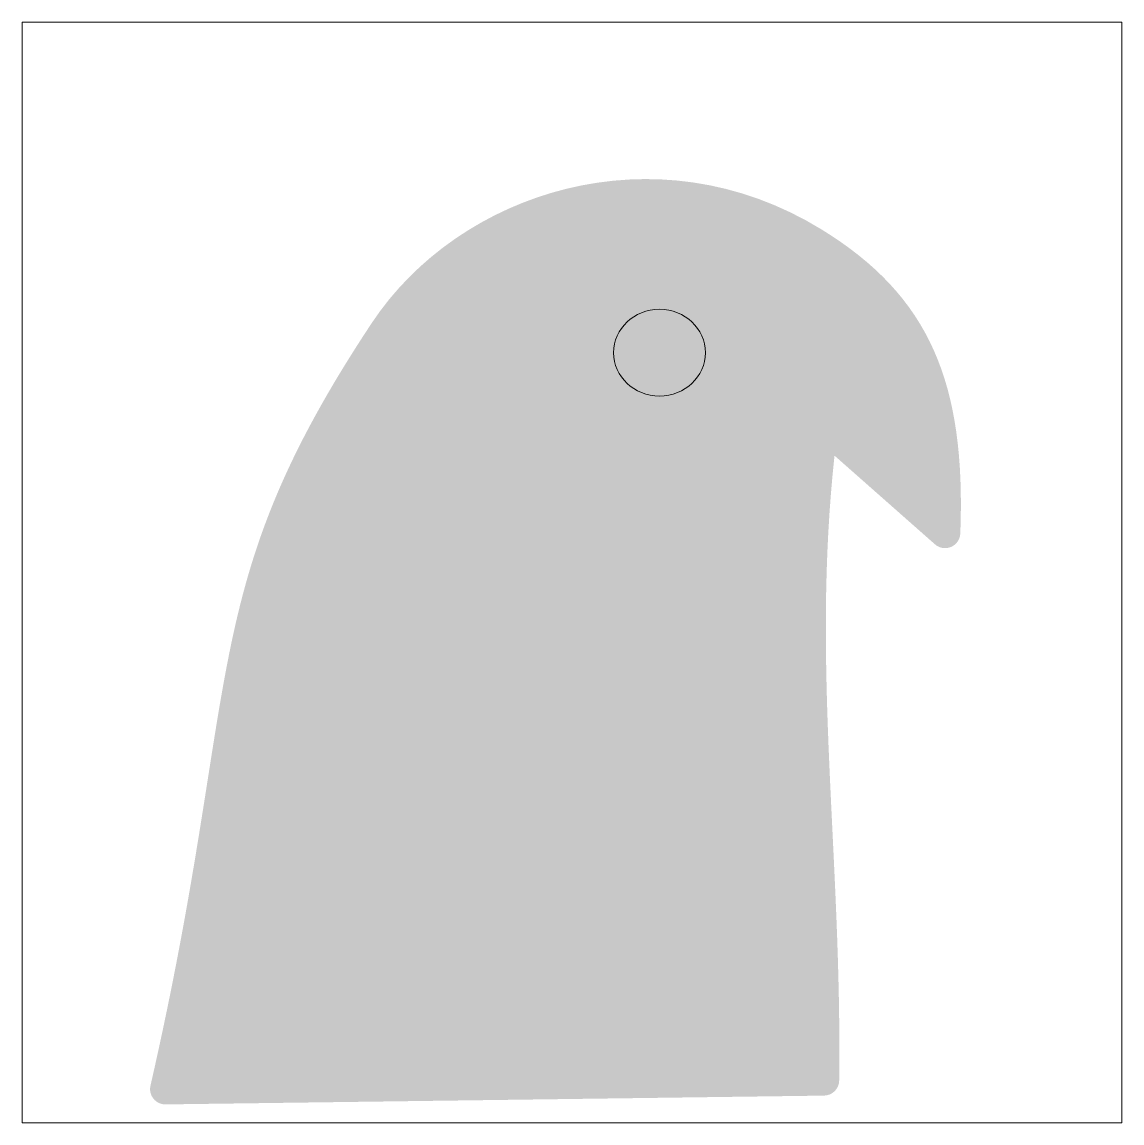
# Paper-space layout 'Layout1' of a CAD drawing. Header units: inches. Extents: x 0 to 5, y 0 to 5.
# The model-space entities are those that its viewports show. They can reach past a viewport. Long polylines and large blocks are cut down to what shows.
import ezdxf

# ---------------------------------------------------------------- set-up
doc = ezdxf.new("R2010")
doc.units = ezdxf.units.IN

msp = doc.modelspace()

# ---------------------------------------------------------------- hatches: boundary and pattern name
at = {"true_color": 0x000000, "transparency": 33554687}
h = msp.add_hatch(color=18, dxfattribs=at)
edge = h.paths.add_edge_path(flags=0)
edge.add_spline(control_points=[(0.5839, 0.1686), (1.0068, 2.0213), (0.7846, 2.4198), (1.5899, 3.6349), (1.9849, 4.2311), (2.879, 4.5252), (3.6359, 4.0591), (4.1261, 3.7573), (4.2913, 3.3617), (4.2651, 2.6784), (4.2641, 2.6516), (4.2477, 2.6278), (4.2231, 2.6173), (4.1984, 2.6067), (4.1699, 2.6113), (4.1498, 2.629), (4.1498, 2.629), (3.8531, 2.8909), (3.6933, 3.032), (3.5885, 2.0668), (3.7273, 1.2179), (3.7145, 0.1923), (3.7141, 0.1547), (3.6837, 0.1242), (3.646, 0.1237), (3.646, 0.1237), (0.6525, 0.0837), (0.6525, 0.0837), (0.6312, 0.0834), (0.611, 0.0929), (0.5976, 0.1095), (0.5842, 0.126), (0.5791, 0.1478), (0.5839, 0.1686)], knot_values=[0, 0, 0, 0, 1, 1, 1, 2, 2, 2, 3, 3, 3, 4, 4, 4, 5, 5, 5, 6, 6, 6, 7, 7, 7, 8, 8, 8, 9, 9, 9, 10, 10, 10, 11, 11, 11, 11], degree=3, periodic=1)
edge = h.paths.add_edge_path(flags=0)
edge.add_spline(control_points=[(0.7387, 0.2237), (0.7387, 0.2237), (3.5763, 0.2617), (3.5763, 0.2617), (3.5828, 1.3087), (3.4402, 2.1765), (3.5712, 3.1807), (3.5746, 3.2061), (3.5917, 3.2277), (3.6157, 3.2367), (3.6397, 3.2457), (3.6668, 3.2407), (3.6861, 3.2237), (3.6861, 3.2237), (4.1288, 2.8329), (4.1288, 2.8329), (4.1245, 3.3636), (3.9712, 3.6896), (3.5631, 3.9409), (2.8761, 4.3639), (2.0642, 4.0993), (1.7056, 3.5582), (0.924, 2.3788), (1.1295, 1.9778), (0.7387, 0.2237)], knot_values=[0, 0, 0, 0, 1, 1, 1, 2, 2, 2, 3, 3, 3, 4, 4, 4, 5, 5, 5, 6, 6, 6, 7, 7, 7, 8, 8, 8, 8], degree=3, periodic=1)
h = msp.add_hatch(color=18, dxfattribs=at)
edge = h.paths.add_edge_path(flags=0)
edge.add_spline(control_points=[(0.6516, 0.1531), (1.0716, 1.9931), (0.848, 2.3898), (1.6477, 3.5966), (2.0246, 4.1652), (2.8775, 4.4445), (3.5995, 4), (4.0671, 3.7121), (4.2207, 3.3329), (4.1957, 2.6811), (4.1957, 2.6811), (3.6401, 3.1717), (3.6401, 3.1717), (3.5066, 2.1488), (3.6584, 1.2678), (3.6451, 0.1932), (3.6451, 0.1932), (0.6516, 0.1531), (0.6516, 0.1531)], knot_values=[0, 0, 0, 0, 1, 1, 1, 2, 2, 2, 3, 3, 3, 4, 4, 4, 5, 5, 5, 6, 6, 6, 6], degree=3, periodic=1)
at = {"true_color": 0xffffff, "transparency": 33554687}
h = msp.add_hatch(color=7, dxfattribs=at)
edge = h.paths.add_edge_path(flags=0)
edge.add_spline(control_points=[(2.8977, 3.6972), (3.013, 3.6972), (3.1066, 3.6089), (3.1066, 3.5), (3.1066, 3.3911), (3.013, 3.3028), (2.8977, 3.3028), (2.7824, 3.3028), (2.6888, 3.3911), (2.6888, 3.5), (2.6888, 3.6089), (2.7824, 3.6972), (2.8977, 3.6972)], knot_values=[0, 0, 0, 0, 1, 1, 1, 2, 2, 2, 3, 3, 3, 4, 4, 4, 4], degree=3, periodic=1)

# ---------------------------------------------------------------- linework, layer by layer
at = {"color": 18, "linetype": 'Continuous', "lineweight": 9, "true_color": 0x000000}
msp.add_open_spline([(2.8977, 3.6972), (3.013, 3.6972), (3.1066, 3.6089), (3.1066, 3.5), (3.1066, 3.3911), (3.013, 3.3028), (2.8977, 3.3028), (2.7824, 3.3028), (2.6888, 3.3911), (2.6888, 3.5), (2.6888, 3.6089), (2.7824, 3.6972), (2.8977, 3.6972)], degree=3, knots=[0, 0, 0, 0, 1, 1, 1, 2, 2, 2, 3, 3, 3, 4, 4, 4, 4], dxfattribs=at)

psp = doc.layouts.get("Layout1")

# ---------------------------------------------------------------- viewports
at = {"layer": '0'}
psp.add_viewport(center=(2.5, 2.5017), size=(5, 5.00333), view_center_point=(2.5, 2.501), view_height=5.00333, dxfattribs=at)

doc.saveas('drawing.dxf')
